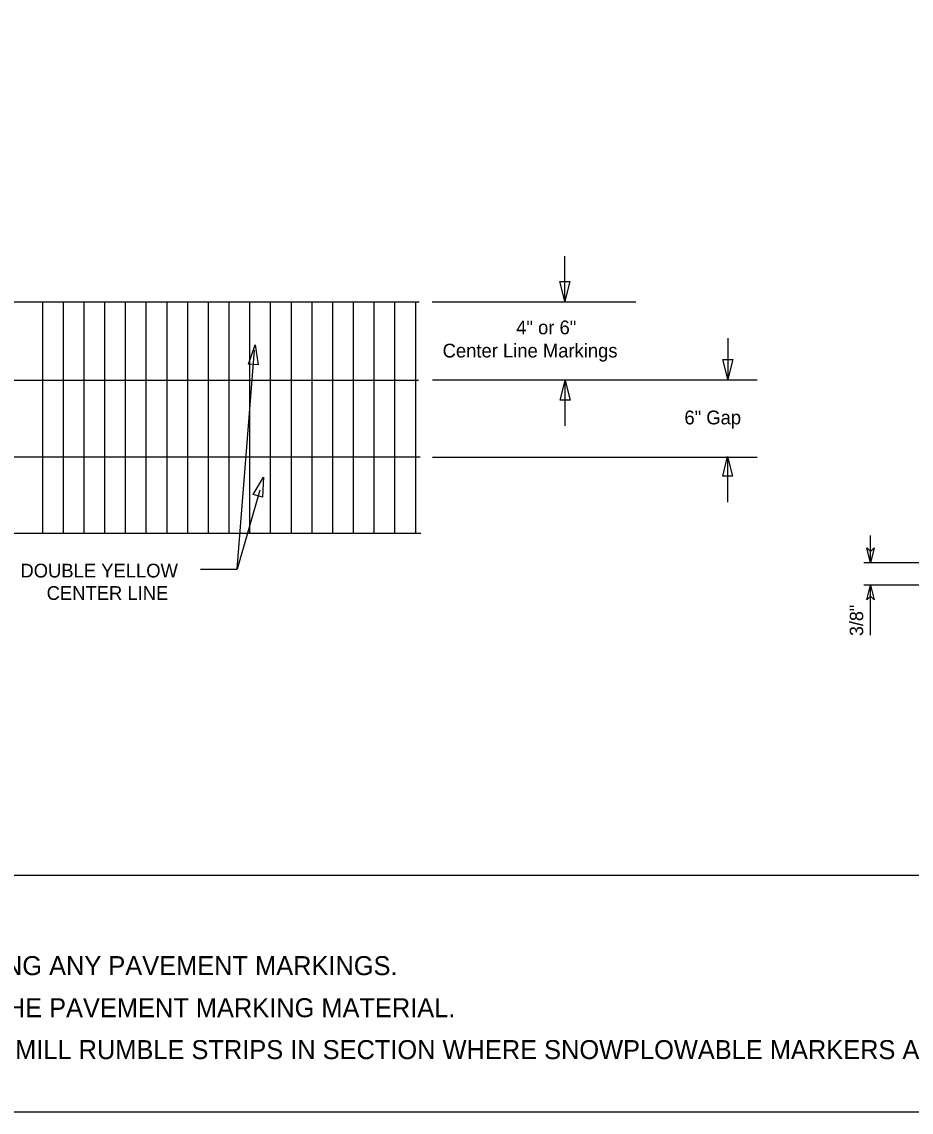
# Model space of a CAD drawing. Extents: x 2002049 to 2004062, y 525348 to 526925.
# Drawn here: x 2002880 to 2003298, y 525894 to 526406 of the extents above; entities that cross this region are included whole.
import ezdxf

# ---------------------------------------------------------------- set-up
doc = ezdxf.new("R2010")
doc.units = 0
doc.layers.add('Default', color=7, linetype='Continuous')
doc.layers.add('Old_Level_1', color=7, linetype='Continuous')

# ---------------------------------------------------------------- blocks, each defined once
blk = doc.blocks.new('TERM')
at = {"layer": 'Default'}
blk.add_lwpolyline([(-6.25, 1.563), (0, 0), (-6.25, -1.563)], close=True, dxfattribs=at)
blk = doc.blocks.new('TERM2')
at = {"layer": 'Default'}
for p, q in [((-6.25, 1.563), (0, 0)), ((-4.687, 0), (-6.25, 1.563)), ((0, 0), (-6.25, -1.563)), ((-6.25, -1.563), (-4.687, 0))]:
    blk.add_line(p, q, dxfattribs=at)

msp = doc.modelspace()

# ---------------------------------------------------------------- linework, layer by layer
at = {"layer": 'Default'}
for p, q in [((2003135.28, 526274.52), (2003135.28, 526295.56)), ((2002454.74, 526274.1), (2003066.9, 526274.1)), ((2002890.12, 526274.1), (2002890.12, 526165.48)), ((2002899.84, 526274.1), (2002899.84, 526165.48)), ((2002909.57, 526274.1), (2002909.57, 526165.48)), ((2002919.29, 526274.1), (2002919.29, 526165.48)), ((2002929.02, 526274.1), (2002929.02, 526165.48)), ((2002938.74, 526274.1), (2002938.74, 526165.48)), ((2002948.47, 526274.1), (2002948.47, 526165.48)), ((2002958.19, 526274.1), (2002958.19, 526165.48)), ((2002967.92, 526274.1), (2002967.92, 526165.48)), ((2002977.64, 526274.1), (2002977.64, 526165.48)), ((2002987.37, 526274.1), (2002987.37, 526165.48)), ((2002997.09, 526274.1), (2002997.09, 526165.48)), ((2003006.82, 526274.1), (2003006.82, 526165.48)), ((2003016.54, 526274.1), (2003016.54, 526165.48)), ((2003026.27, 526274.1), (2003026.27, 526165.48)), ((2003035.99, 526274.1), (2003035.99, 526165.48)), ((2003045.72, 526274.1), (2003045.72, 526165.48)), ((2003055.44, 526274.1), (2003055.44, 526165.48)), ((2003065.17, 526274.1), (2003065.17, 526165.48)), ((2003072.97, 526274.18), (2003168.64, 526274.18)), ((2003211.84, 526257.07), (2003211.84, 526237.61)), ((2002981.55, 526148.94), (2002989.67, 526251.54)), ((2002454.52, 526237.41), (2003066.68, 526237.41)), ((2003073.17, 526237.61), (2003225.57, 526237.61)), ((2003135.47, 526215.98), (2003135.47, 526237.25)), ((2002455.29, 526201.42), (2003067.45, 526201.42)), ((2003073.23, 526201.22), (2003225.57, 526201.22)), ((2003211.7, 526201.54), (2003211.7, 526180.12)), ((2002992.14, 526185.74), (2002981.47, 526148.64)), ((2002455.57, 526165.55), (2003067.73, 526165.55)), ((2003278.77, 526151.7), (2003278.77, 526164.51)), ((2002964.25, 526148.64), (2002981.47, 526148.64)), ((2003302.27, 526151.7), (2003275.7, 526151.7)), ((2003333.35, 526141.23), (2003275.7, 526141.23)), ((2003278.77, 526117.67), (2003278.77, 526141.23))]:
    msp.add_line(p, q, dxfattribs=at)
for points in [[(2002330.04, 526794.83), (2003747.8, 526794.83), (2003747.8, 525893.9), (2002330.04, 525893.9)], [(2002986.85, 526244.94), (2002989.91, 526253.95), (2002991.45, 526244.56)], [(2003214.15, 526247.03), (2003211.84, 526237.8), (2003209.53, 526247.03)], [(2003209.4, 526192.32), (2003211.7, 526201.54), (2003214.01, 526192.32)]]:
    msp.add_lwpolyline(points, close=True, dxfattribs=at)
at = {"layer": 'Old_Level_1'}
msp.add_line((2002329.94, 526005.1), (2003637.32, 526005.1), dxfattribs=at)

# ---------------------------------------------------------------- block references
at = {"layer": 'Default'}
for name, p, xscale, yscale, rotation in [('TERM', (2003135.28, 526274.52), 1.476026038613139, 1.476026038613139, -89.99999089783118), ('TERM', (2003135.47, 526237.25), 1.4760260386131387, 1.476026038613139, 89.99979048826114), ('TERM', (2002993.9, 526191.96), 1.4760260386131387, 1.476026038613139, 73.1916275395047), ('TERM2', (2003278.77, 526151.7), 1.1162585392161015, 1.1162585392161015, -89.99968490436845), ('TERM2', (2003278.77, 526141.23), 1.116258539216102, 1.1162585392161017, 89.9999335923932)]:
    msp.add_blockref(name, p, dxfattribs=dict(at, xscale=xscale, yscale=yscale, rotation=rotation))

# ---------------------------------------------------------------- texts
for s, height, rotation, p in [('4" or 6"', 6.458, 0, (2003112.47, 526258.93)), ('Center Line Markings', 6.4576, 0, (2003077.96, 526248.05)), ('6" Gap', 6.458, 0, (2003191.43, 526216.66)), ('DOUBLE YELLOW', 6.4576, 0, (2002879.81, 526144.81)), ('CENTER LINE', 6.4576, 0, (2002892.1, 526134.3)), ('3/8"', 6.279, 90.0002, (2003275.32, 526117.33)), ('1) USING A VACUUM, REMOVE ALL DEBRIS FROM THE MILLINGS JUST PRIOR TO PLACING ANY PAVEMENT MARKINGS.', 8.91, 0, (2002367.61, 525958.21)), ('2) ENSURE GLASS BEADS ARE SPREAD UNIFORMLY OVER THE ENTIRE SURFACE OF THE PAVEMENT MARKING MATERIAL.', 8.91, 0, (2002367.61, 525938.45)), ("3) INSTALL SNOWPLOWABLE MARKERS AT APPROXIMATELY 80' INCREMENTS. DO NOT MILL RUMBLE STRIPS IN SECTION WHERE SNOWPLOWABLE MARKERS ARE INSTALLED.", 8.91, 0, (2002367.24, 525918.81))]:
    msp.add_text(s, height=height, rotation=rotation, dxfattribs=at).set_placement(p)

doc.saveas('drawing.dxf')
